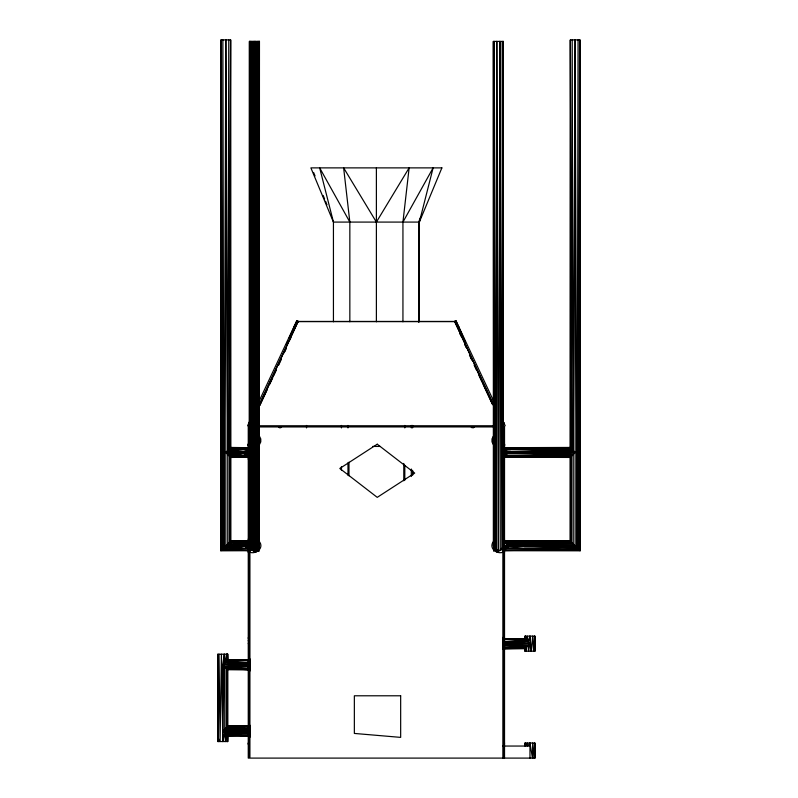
<?xml version="1.0" encoding="UTF-8"?>
<svg xmlns="http://www.w3.org/2000/svg" width="798" height="798" viewBox="0 0 798 798"><rect width="100%" height="100%" fill="white"/><g stroke="black" fill="none" stroke-linecap="round" stroke-linejoin="round"><path stroke-width="1.2" d="M220.827 550.8L221.066 39.9L230.582 39.9L230.822 447.449L225.824 452.446L230.822 457.454L230.822 540.805L220.827 550.8L248.407 550.56L248.407 541.044L230.822 540.805M249.894 736.624L249.375 735.816L227.809 735.995L222.812 730.998L227.809 726L227.809 669.751L222.812 664.754L224.218 654.21L222.812 741.542L222.812 664.754L227.809 659.746L227.759 654.21L217.864 654.21L218.263 741.542L219.031 654.21L220.108 741.542L221.405 654.21L222.812 741.542L224.727 732.913L248.407 732.883L249.894 734.888L249.914 732.055L224.727 732.913L225.515 741.542L226.343 734.529L248.407 732.883L249.166 732.025L249.375 725.651C250.542 723.327 250.113 730.3 248.487 730.998L248.407 735.995L249.914 737.322L249.894 727.108L248.407 729.113L249.375 736.345M249.166 732.025L249.714 728.823L226.343 727.467L226.343 668.285L248.407 666.639L249.166 665.781L249.375 659.397C250.542 657.083 250.113 664.056 248.487 664.744L248.407 669.751L249.914 671.068L249.894 660.854L248.407 662.859L249.375 670.101M251.649 549.962L251.929 41.406L252.517 550.42L253.136 41.406L253.455 550.7L251.649 549.962L250.901 41.406L250.273 548.575L249.525 546.78L249.604 41.406L249.814 547.717C252.118 554.031 261.624 549.403 259.051 543.887L259.26 41.406L259.051 442.321M249.495 546.6L250.103 543.298C248.148 546.101 250.163 550.051 253.944 550.78L254.432 41.406L254.921 550.78C258.133 550.54 260.377 546.82 259.051 543.887M257.205 549.962L256.926 41.406L256.348 550.42L255.729 41.406L255.41 550.7L257.205 549.962L257.963 41.406L258.592 548.575L259.21 545.004L259.43 545.802L259.33 546.78L259.43 41.406L249.435 41.406L249.435 545.982M258.592 548.575L258.761 41.406L259.051 547.717L259.26 41.406M496.805 41.406L496.436 550.42L498.351 550.8L499.897 41.406L500.256 550.42L498.351 550.8L496.805 41.406L494.81 549.333L493.733 547.717L494.301 41.406L494.81 549.333C497.723 552.455 503.508 550.091 503.348 545.802L503.348 41.406L493.354 41.406L493.354 545.802L494.301 548.745L496.805 550.56L499.897 550.56L502.969 547.717L503.348 41.406M529.972 636.146L529.972 643.667L524.964 648.664L525.014 651.198L534.919 651.198L534.51 636.146L533.742 651.198L532.665 636.146L531.378 651.198L529.972 636.146L528.057 641.762L504.366 641.782L502.89 639.777L502.87 642.619L528.057 641.762L527.269 636.146L526.431 640.136L504.366 641.782L503.618 642.639L503.398 649.023C502.241 651.338 502.67 644.365 504.296 643.667L504.366 638.669L502.89 637.422L502.89 647.567L504.366 645.562L503.398 638.32M570.141 540.805L570.141 457.454L575.139 452.446L570.141 447.449L570.38 39.9L579.887 39.9L580.136 550.8L504.366 550.56L504.366 541.044L570.141 540.805L580.136 550.8M248.407 455.389L227.739 454.361L248.407 452.446L227.739 450.541L228.767 39.9L229.355 448.915L248.407 449.513C242.323 453.803 234.472 451.409 227.739 450.541L225.824 39.9L223.909 547.717L248.407 548.745L243.091 545.802L248.407 542.859L229.355 542.271L229.355 455.987L248.407 455.389C242.153 454.621 240.886 449.384 248.407 452.446L227.739 454.361L227.739 543.887L235.131 545.054L235.659 545.802L235.42 546.371L234.861 545.004L225.824 545.802L225.824 39.9M254.921 550.78L255.729 41.406M249.375 735.816L248.407 735.148L226.343 734.529L227.36 741.542L227.809 735.995L227.759 741.542L217.864 741.542L218.253 656.674M224.218 654.21L224.727 662.839L249.914 662.639L249.654 663.517L248.457 663.786L222.812 664.754L249.914 665.801L249.894 668.644L248.407 666.639L224.727 666.659L224.727 729.083L249.654 729.761L249.654 732.135L248.407 732.883L249.914 733.452M504.366 548.745L523.947 546.6L577.054 547.717L578.071 39.9L578.67 549.333L504.366 550.56L579.757 550.42L579.887 39.9L578.67 549.333L504.366 548.745L509.403 546.411L509.623 545.493L508.885 545.004L508.146 545.493L508.585 546.54L504.366 545.802L508.885 545.004L573.223 543.887L573.223 454.361L523.947 453.254L523.139 452.446L523.947 451.648L573.223 450.541L575.139 39.9L577.054 547.717L504.366 548.745L508.585 546.54L575.139 545.802L575.139 39.9M250.273 443.179L249.435 440.586L250.103 437.903L249.435 440.416L249.814 547.717L250.103 41.406L250.273 548.575M227.36 741.542L227.43 735.616L248.407 735.148L249.375 734.33L249.205 732.754L249.714 732.943M249.894 456.346L248.407 455.658C251.111 464.356 249.794 441.324 249.375 448.137L248.407 448.496L249.375 448.636L249.914 447.858M249.894 542.849L248.407 544.575L249.375 545.283L249.894 545.174L249.914 540.336L248.407 541.842L249.375 541.982L249.914 541.204M502.87 546.58L502.87 551.049L503.398 547.328L504.366 547.029M534.969 758.1L534.919 743.048L525.014 743.048L524.964 746.05L525.423 743.048L525.643 746.05L527.269 743.048L527.468 746.05L529.972 743.048L532.466 758.1L532.665 743.048L534.301 758.1L534.51 743.048L534.969 758.1L249.914 758.1L249.914 425.873M534.919 651.198L534.919 636.146L525.014 636.146L524.964 638.669L529.972 643.667L531.378 651.198M249.894 549.692L248.407 549.004L249.914 551.049L249.914 546.58M502.87 641.213L504.366 641.782L503.069 641.502L504.366 639.517L526.431 640.136L525.423 636.146L525.353 639.048L504.366 639.517L502.89 638.041M534.919 636.146L534.51 651.198L534.281 646.57M249.375 659.397L248.407 659.746L248.407 662.859L226.343 661.213L226.592 654.21L224.727 662.839L248.457 663.786L249.166 662.789M534.301 758.1L534.919 743.048M250.163 439.658L249.914 440.097L250.153 437.454M250.153 545.373L250.153 542.849M502.63 546.231L502.87 548.874L502.63 546.231L502.87 548.874L502.481 547.957M249.894 659.128L248.407 660.604L227.43 660.136L227.759 654.21M503.319 440.975L503.319 439.838M497.493 551.059L495.797 550.63L493.832 548.874L494.092 546.74L493.832 547.957L495.488 549.034M503.618 642.639L503.069 645.841L526.431 647.208L526.191 651.198L525.353 648.285L504.366 647.816L502.89 649.293M259.37 546.59L259.26 547.099L259.43 41.406M493.413 439.618C493.294 444.406 493.433 437.154 493.354 440.676M249.435 545.652L250.273 543.029M503.289 441.144L503.289 439.668M244.198 451.708L244.627 452.755L243.889 453.254L225.824 452.446L234.861 451.648L244.168 451.698L244.697 452.446L244.198 453.194L248.407 452.446L243.889 451.648M504.366 455.389L573.223 454.361L508.885 453.254L504.366 452.446L508.885 451.648L573.223 450.541L572.196 39.9L571.597 448.915L504.366 449.513L509.693 452.446L504.366 455.389L571.597 455.987L571.597 542.271L504.366 542.859L509.693 545.802L508.885 546.6L504.366 545.802L508.885 545.004L504.366 545.802L508.585 546.54M508.885 451.648L504.366 452.446L508.585 453.194L508.585 451.708L524.216 451.698L575.139 452.446L524.256 453.194L575.139 452.446L523.947 451.648L524.745 452.446L523.947 453.254L508.885 453.254L504.366 452.446L508.885 451.648L575.139 452.446L523.947 453.254L523.139 452.446L523.668 451.698M523.378 545.234L509.453 545.234L523.209 545.493C526.969 544.695 521.673 547.907 523.947 545.004L575.139 545.802L524.246 546.54L575.139 545.802L524.256 545.064L504.366 542.859L573.223 543.887M249.435 41.406L249.435 440.676M250.073 543.847L249.525 546.78L249.435 440.406L250.273 437.633M525.014 651.198L525.353 648.285L503.398 648.495M402.94 321.774L402.94 222.083L409.135 167.879L376.387 222.083L343.639 167.879L349.843 222.083L349.843 321.774M243.59 453.194C231.979 455.528 230.073 449.563 243.59 451.708L243.2 452.047C244.148 456.017 230.253 451.02 227.739 454.361M227.091 737.98L227.43 735.616L248.407 735.995L238.602 735.347M227.021 656.545L227.36 654.21L227.809 659.746L249.375 659.926M249.525 439.429L249.525 441.384L250.073 438.451M258.791 543.847L259.43 545.802L258.472 548.745L255.978 550.56L252.886 550.56L250.382 548.745L249.525 544.825M493.184 439.778L493.483 442.252L492.895 440.745L493.443 437.982L492.895 440.745L493.493 442.531M259.33 546.78L259.21 545.004M243.2 452.047L243.38 453.065M235.161 545.064C248.188 546.361 244.717 543.897 234.293 545.234C233.515 549.962 245.814 545.293 248.407 545.802L227.739 543.887L248.407 542.859L244.198 545.064L225.824 545.802L234.861 546.6L235.55 545.403M243.619 545.054L243.101 545.942L243.889 546.6L248.407 545.802C242.772 542.361 243.21 549.174 248.407 545.802L244.457 545.234M508.615 451.698L508.097 452.586L508.885 453.254L509.693 452.446L509.164 451.698M523.249 452.047L523.428 453.065M508.376 546.411L508.615 545.054L575.139 545.802L509.194 546.54M523.668 545.054L523.638 546.54M234.881 453.244C237.136 452.586 233.704 450.481 234.133 452.795C232.946 450.521 241.225 452.396 243.619 451.698M525.423 636.146L524.964 638.669L503.398 638.849M249.455 545.333L249.604 544.505M235.201 451.728C235.54 453.773 236.028 452.666 234.861 451.648M234.582 545.054L225.824 545.802C230.183 545.313 233.265 548.296 234.861 545.004M248.407 548.745L222.293 549.333L221.066 39.9L221.206 550.42L248.407 550.56L222.293 549.333L222.881 39.9L223.909 547.717L243.889 546.6L244.697 545.802L244.168 545.054M259.39 546.47L259.26 547.099L259.21 546.55M523.947 453.254L524.745 452.446L524.216 451.698M524.685 546.111L524.216 545.054M249.166 665.781L249.654 663.517L249.654 665.881L248.407 666.639L249.914 667.208M497.104 550.859L494.9 549.692L494.451 548.455L493.832 548.874L495.797 550.63L497.104 550.859L497.314 549.992M259.33 437.982L259.889 440.745L258.951 443.419L259.889 440.745L258.712 437.454M243.59 546.54L234.861 546.6L234.163 545.403M243.2 545.403L243.38 546.411M508.376 453.065L508.196 452.047M508.146 546.111L508.196 545.403M523.428 546.411L523.249 545.403M280.347 427.608L280.577 426.85M473.074 427.608L473.304 426.85M258.951 443.419L259.599 439.778L258.712 439.888M258.791 442.361L259.43 440.406L259.051 438.491M503.348 545.802L502.391 548.745L499.897 550.56M419.11 220.797L420.546 217.345M286.432 344.317L287.918 340.926M288.916 338.671L296.876 320.626L298.243 321.265L258.901 405.145M284.806 351.719L286.302 348.337M258.722 406.79L298.093 321.444L454.68 321.444L493.543 405.663M259.759 405.155L276.337 369.225M278.412 364.726L280.996 359.11M283.589 353.504L286.183 347.888M289.804 340.028L290.841 337.783M248.926 423.07L248.617 423.748L249.136 422.631M294.243 326.352L293.933 327.03L294.442 325.913M259.829 405.534L262.961 398.801M263.41 397.833L267.14 389.823M269.734 384.247L272.746 377.753M273.784 375.519L276.377 369.943M278.622 365.145L281.235 359.529M250.193 420.167L247.57 425.763L249.924 426.86M259.111 401.155L296.876 320.626M248.936 426.401L249.983 424.157M259.52 444.466L260.776 441.853L260.776 438.96L259.52 436.346M493.264 436.346L492.007 438.96L492.007 441.853L493.264 444.466M493.264 541.742C488.635 548.027 496.516 554.44 502.87 552.306M249.435 545.752L249.275 546.6M257.884 549.692L258.951 547.957L258.243 547.757L257.295 549.034L257.884 549.692L256.986 550.63L255.679 550.859L258.951 548.874L258.073 548.276L258.562 547.957L257.295 549.034M249.375 455.678L248.407 453.673L249.894 451.828M402.94 222.083L433.115 167.879L419.349 222.083L419.349 321.774M280.637 427.608L281.056 426.85M473.364 427.608L473.783 426.85M244.407 453.065L244.587 452.047M244.407 546.411L244.587 545.403M509.403 453.065L509.583 452.047M524.456 453.065L524.635 452.047M509.403 546.411L509.164 545.054M524.456 546.411L524.635 545.403M250.073 442.361L249.275 439.608L249.275 441.204M226.343 727.467L248.407 726.848L249.894 725.372M243.32 451.887L235.45 451.907L243.32 451.887L235.6 452.157L243.091 452.446L235.659 452.456M234.293 545.234L225.824 545.802L234.293 546.371M508.326 451.887L504.366 452.446L508.146 452.755M249.166 729.033L248.457 730.04L222.812 730.998L248.447 731.966M503.618 645.632L504.326 644.634L529.972 643.667L528.555 651.198L528.057 645.582L503.119 644.904L503.578 641.911L503.069 641.732M280.846 427.608L281.415 426.85M473.573 427.608L474.142 426.85M249.914 443.479L249.914 440.715M249.914 548.874L249.914 546.111M525.254 647.477L525.952 646.56M502.89 549.692L504.366 549.004M249.894 449.493L248.407 451.229L249.375 451.927M280.956 427.608L281.604 426.85M473.683 427.608L474.331 426.85M501.204 549.034L501.982 548.276M256.986 550.63L258.951 548.874M509.453 453.015L523.378 453.015M249.375 448.636L248.407 449.244L249.375 450.002M249.375 541.982L248.407 542.6L249.375 543.348M502.89 547.647L503.398 547.328M248.258 444.666L249.006 444.217L248.258 444.177L249.006 444.346L248.258 444.666L249.006 445.633L248.258 445.673L249.006 445.304L248.258 444.436L249.006 444.217L248.258 444.267L249.006 444.346L248.258 444.436L249.006 444.795L248.258 445.663L249.006 445.673L248.258 445.573L249.006 445.503L248.258 445.404L249.006 444.546M504.526 444.267L503.767 444.217L504.526 444.666L503.767 445.633L504.526 445.673L503.767 445.304L504.526 444.925L503.767 444.217L504.526 444.177L503.767 444.346L504.526 444.666L503.767 445.503L504.526 445.663L503.767 445.673L504.526 445.663L503.767 445.503L504.526 445.404L503.767 445.304L504.526 444.436L503.767 444.346L504.526 444.267L503.767 444.167L504.526 444.177M493.663 401.155L455.897 320.626L454.541 321.265L493.354 404.027M502.86 426.86L505.204 425.763L503.109 421.284M249.894 670.37L248.407 668.894L227.43 669.362L227.43 726.38L249.375 725.651M503.398 649.023L524.964 648.664L525.423 651.198L525.353 648.285M503.398 549.992L504.366 549.762M249.375 669.572L227.809 669.751M508.326 545.234L504.366 545.802L523.139 545.802M248.258 444.267L249.006 444.167L248.258 444.177M253.136 550.63L255.729 550.63M223.909 547.717L234.861 546.6M234.522 451.728L225.824 452.446L234.283 453.015M244.627 546.111L248.407 545.802L235.659 545.802M244.627 452.755L248.407 452.446L244.457 451.887M233.555 452.097L236.028 451.917M234.273 451.907L225.824 452.446L234.123 452.755M233.904 546.76L236.318 546.6M229.355 542.271L248.407 541.044L230.442 541.184L230.442 457.064L248.407 457.204L248.407 447.698L230.822 447.449M227.739 450.541L248.407 449.513M242.492 452.715L244.856 452.616M224.727 666.659L248.447 665.712M234.113 452.167L225.824 452.446L234.053 452.466M235.44 453.005L243.151 452.755L235.6 452.745M243.48 544.735L245.944 544.655M526.431 647.208L504.366 647.816L503.069 645.841M226.343 661.213L248.407 660.604L249.714 662.579M242.582 452.606L244.906 452.546L242.612 452.476M508.077 545.712L510.55 545.662M571.597 455.987L504.366 457.204L504.366 447.698L570.141 447.449M226.592 654.21L227.43 660.136L248.407 659.746M230.822 457.454L248.407 457.204L229.355 455.987M524.685 452.755L575.139 452.446L524.515 451.887M298.093 321.594L454.68 321.594M258.632 425.873L494.142 425.873M258.632 426.491L494.142 426.491M258.562 426.85L494.142 426.83M248.258 446.351L249.006 446.351M372.656 446.431L380.117 446.431M503.767 446.351L504.526 446.351M248.258 448.227L249.006 448.227M503.767 448.227L504.526 448.227M248.258 450.94L249.006 450.94M503.767 450.94L504.526 450.94M233.046 451.369L235.46 451.369M509.453 451.887L523.378 451.887M244.697 452.446L248.407 452.446M504.366 452.446L508.087 452.446M509.693 452.446L523.139 452.446M524.745 452.446L575.139 452.446M509.623 452.755L523.209 452.755M233.046 453.533L235.46 453.533M248.258 453.962L249.006 453.962M503.767 453.962L504.526 453.962M248.258 456.675L249.006 456.675M503.767 456.675L504.526 456.675M248.258 458.551L249.006 458.551M503.767 458.551L504.526 458.551M248.258 459.229L249.006 459.229M503.767 459.229L504.526 459.229M248.258 539.029L249.006 539.029M503.767 539.029L504.526 539.029M248.258 539.697L249.006 539.697M503.767 539.697L504.526 539.697M248.258 541.573L249.006 541.573M503.767 541.573L504.526 541.573M248.258 544.296L249.006 544.296M503.767 544.296L504.526 544.296M235.42 545.234L243.33 545.234M235.33 545.802L225.824 545.802L234.053 545.802M524.745 545.802L575.139 545.802L524.515 545.234M235.6 546.111L243.151 546.111M509.623 546.111L523.209 546.111M248.258 547.308L249.006 547.308M503.767 547.308L504.526 547.308M248.258 550.022L249.006 550.022M503.767 550.022L504.526 550.022M248.258 551.907L249.006 551.907M503.767 551.907L504.526 551.907M249.914 552.306C256.258 554.44 264.148 548.027 259.52 541.742M248.258 552.575L249.006 552.575M503.767 552.575L504.526 552.575M248.258 637.652L249.006 637.652M503.767 637.652L504.526 637.652M248.258 638.45L249.006 638.45M503.767 638.45L504.526 638.45M248.258 640.654L249.006 640.654M503.767 640.654L504.526 640.654M248.258 643.667L249.006 643.667M503.767 643.667L529.972 643.667L504.326 642.709M222.812 664.754L248.487 664.744M227.809 726L249.375 726.18M222.812 730.998L248.487 730.998M248.258 743.048L249.006 743.048M503.767 743.048L504.526 743.048M248.258 743.247L249.006 743.247M503.767 743.247L504.526 743.247M248.258 743.796L249.006 743.796M503.767 743.796L504.526 743.796M248.258 744.554L249.006 744.554M503.767 744.554L504.526 744.554M502.87 746.05L529.972 746.05M528.057 645.582L504.366 645.562L504.366 648.664M224.727 729.083L248.407 729.113L248.407 726M570.141 457.454L504.366 457.204L570.52 457.064L570.52 541.184L504.366 541.044L571.597 542.271M504.366 449.513L573.223 450.541M227.43 669.362L248.407 669.751L238.602 669.093M242.592 452.336L244.916 452.376L242.522 452.207M508.037 451.309L510.491 451.359M508.037 544.655L510.491 544.715M508.047 545.882L510.501 545.932M522.77 546.211L525.224 546.261M227.43 726.38L248.407 726.848L249.714 728.823M226.343 668.285L248.407 668.894L249.375 668.086L249.205 666.5L249.714 666.689M242.402 452.127L244.806 452.257M506.82 638.829L504.366 638.669L525.353 639.048L525.014 636.146M233.555 452.805L236.028 452.985M233.585 544.675L236.058 544.864M243.47 545.423L245.934 545.613M233.874 451.249L236.298 451.449M503.767 444.546L504.526 444.666M248.407 456.406L249.375 456.636M248.407 549.762L249.375 549.992L249.375 547.328L248.407 547.029L249.375 549.034M248.407 453.673L249.894 454.291M249.375 547.328L249.894 547.647M496.805 550.56L494.301 548.745L493.354 545.802M471.179 426.85L471.818 427.608M278.452 426.85L279.101 427.608M525.254 639.866L525.952 640.774M229.834 455.349L230.532 456.257M471.369 426.85L471.937 427.608M278.642 426.85L279.21 427.608M471.728 426.85L472.147 427.608M279.001 426.85L279.42 427.608M349.843 222.083L319.669 167.879L333.434 222.083L333.434 321.774M470.551 357.344L470.77 357.803M458.541 326.352L458.74 326.791M469.453 355.04L471.728 359.908M474.182 365.185L476.406 369.943M479 375.519L482.112 382.212M483.039 384.247L492.486 404.516M465.044 344.517L466.601 347.888M469.713 354.621L472.815 361.364M474.371 364.726L492.506 404.027M460.167 333.744L461.164 335.948M455.897 320.626L465.354 342.053M460.007 333.674L461.005 335.928M464.985 344.945L465.982 347.21M313.604 172.478L315.04 175.929M323.16 195.49L324.596 198.941M325.544 201.246L326.981 204.697M258.791 438.451L259.43 440.406M472.207 426.85L472.426 427.608M279.48 426.85L279.709 427.608M259.37 545.014L259.33 544.825M525.014 743.048L525.433 745.053M494.261 548.306L493.832 546.111L493.832 551.368M227.43 735.616L227.759 741.542M227.36 654.21L227.43 660.136M499.897 41.406L501.882 549.333L502.391 41.406L502.969 547.717M493.354 41.406L493.733 547.717M253.136 41.406L253.944 550.78M529.972 743.048L529.972 758.1M504.526 758.1L504.526 426.85L503.767 426.85L503.767 758.1M502.87 546.401L502.87 758.1M496.845 549.632L496.845 552.116M493.194 439.608L493.194 441.154M472.755 426.85L472.755 427.608M454.68 321.444L454.68 322.063M418.631 221.944L418.631 322.262M412.626 425.404L412.626 427.898M412.626 470.261L412.626 475.239M411.319 425.404L411.319 427.918M411.319 469.015L411.319 476.506M404.805 425.434L404.805 427.918M404.805 465.294L404.805 480.246M403.788 463.429L403.788 480.795M376.387 167.879L376.387 321.774M348.985 462.192L348.985 475.837M347.978 425.434L347.978 427.918M347.978 462.8L347.978 475.259M341.454 425.434L341.454 427.918M341.454 466.541L341.454 470.281M306.532 425.434L306.532 427.918M298.093 321.444L298.093 322.063M280.028 426.85L280.028 427.608M258.951 547.687L258.951 551.508M258.193 548.346L258.193 550.849M257.963 41.406L257.963 549.333M255.939 549.632L255.939 552.116M254.432 41.406L254.432 550.8M250.901 41.406L250.901 549.333M249.814 442.321L249.814 543.887M218.861 739.078L218.861 741.542M217.864 654.21L217.864 741.542M230.582 39.9L230.442 447.838L248.407 447.698L229.355 448.915L230.582 39.9M441.883 167.879L419.349 222.083L333.434 222.083L310.891 167.879L441.883 167.879M377.245 444.207L339.808 468.466L377.245 497.354L414.691 473.094L377.245 444.207M504.526 445.573L503.767 445.633L504.526 445.663M249.006 445.633L248.258 445.663L249.006 445.673M249.006 426.85L248.258 426.85L248.258 758.1L249.006 758.1L249.006 426.85M400.666 695.786L354.352 695.786L354.352 733.432L400.666 737.382L400.666 695.786M570.52 447.838L504.366 447.698L571.597 448.915L570.38 39.9L570.52 447.838M504.166 423.748L503.538 422.401L504.166 423.748"/></g></svg>
